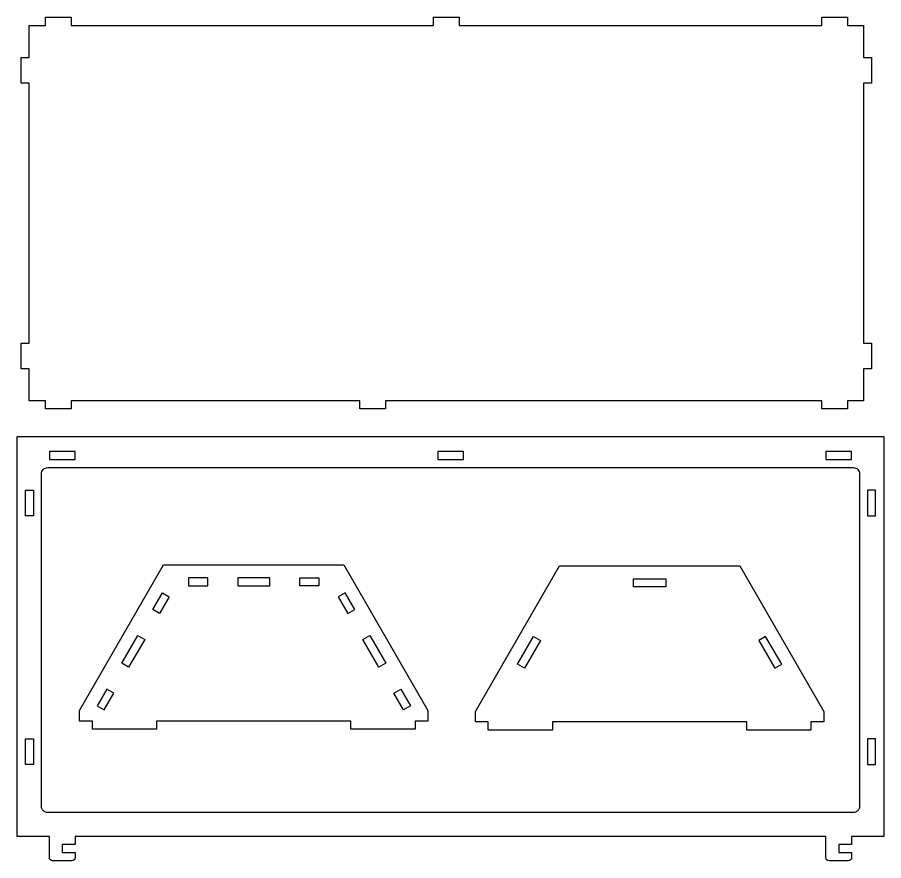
# Model space of a CAD drawing. Extents: x -77 to 93, y -55 to 56.
# Drawn here: x -77.1 to -23.1, y -54.7 to -2.1 of the extents above; entities that cross this region are included whole.
import ezdxf

# ---------------------------------------------------------------- set-up
doc = ezdxf.new("R2010")
doc.units = 0
doc.header["$MEASUREMENT"] = 0
doc.layers.add('LAYER1', color=7, linetype='CONTINUOUS')

msp = doc.modelspace()

# ---------------------------------------------------------------- linework, layer by layer
at = {"layer": 'LAYER1'}
for points in [[(-76.348, -6.197), (-76.848, -6.197), (-76.848, -4.597), (-76.348, -4.597), (-76.348, -2.597), (-75.348, -2.597), (-75.348, -2.097), (-73.748, -2.097), (-73.748, -2.597), (-51.148, -2.597), (-51.148, -2.097), (-49.548, -2.097), (-49.548, -2.597), (-26.948, -2.597), (-26.948, -2.097), (-25.348, -2.097), (-25.348, -2.597), (-24.348, -2.597), (-24.348, -4.597), (-23.848, -4.597), (-23.848, -6.197), (-24.348, -6.197), (-24.348, -22.4), (-23.848, -22.4), (-23.848, -24), (-24.348, -24), (-24.348, -26), (-25.348, -26), (-25.348, -26.5), (-26.948, -26.5), (-26.948, -26), (-54.148, -26), (-54.148, -26.5), (-55.748, -26.5), (-55.748, -26), (-73.748, -26), (-73.748, -26.5), (-75.348, -26.5), (-75.348, -26), (-76.348, -26), (-76.348, -24), (-76.848, -24), (-76.848, -22.4), (-76.348, -22.4)], [(-75.096, -29.157), (-75.096, -29.657), (-73.496, -29.657), (-73.496, -29.157)], [(-50.896, -29.157), (-50.896, -29.657), (-49.296, -29.657), (-49.296, -29.157)], [(-26.696, -29.157), (-26.696, -29.657), (-25.096, -29.657), (-25.096, -29.157)], [(-76.596, -31.557), (-76.096, -31.557), (-76.096, -33.157), (-76.596, -33.157)], [(-23.596, -31.557), (-24.096, -31.557), (-24.096, -33.157), (-23.596, -33.157)], [(-56.303, -46.452), (-56.303, -45.952), (-68.415, -45.952), (-68.415, -46.452), (-72.415, -46.452), (-72.415, -45.952), (-73.215, -45.952), (-73.215, -45.302), (-67.975, -36.225), (-56.744, -36.225), (-51.503, -45.302), (-51.503, -45.952), (-52.303, -45.952), (-52.303, -46.452)], [(-31.627, -46.513), (-31.627, -46.013), (-43.739, -46.013), (-43.739, -46.513), (-47.739, -46.513), (-47.739, -46.013), (-48.539, -46.013), (-48.539, -45.363), (-43.299, -36.286), (-32.067, -36.286), (-26.827, -45.363), (-26.827, -46.013), (-27.627, -46.013), (-27.627, -46.513)], [(-65.224, -37.025), (-66.424, -37.025), (-66.424, -37.525), (-65.224, -37.525)], [(-61.359, -37.025), (-63.359, -37.025), (-63.359, -37.525), (-61.359, -37.525)], [(-59.494, -37.025), (-58.294, -37.025), (-58.294, -37.525), (-59.494, -37.525)], [(-38.683, -37.086), (-36.683, -37.086), (-36.683, -37.586), (-38.683, -37.586)], [(-68.657, -39.007), (-68.057, -37.968), (-67.624, -38.218), (-68.224, -39.257)], [(-56.061, -39.007), (-56.661, -37.968), (-57.094, -38.218), (-56.494, -39.257)], [(-70.59, -42.354), (-69.59, -40.622), (-69.157, -40.872), (-70.157, -42.604)], [(-55.129, -40.622), (-54.129, -42.354), (-54.562, -42.604), (-55.562, -40.872)], [(-45.914, -42.415), (-44.914, -40.683), (-44.481, -40.933), (-45.481, -42.665)], [(-29.452, -42.415), (-30.452, -40.683), (-30.885, -40.933), (-29.885, -42.665)], [(-71.523, -43.97), (-72.123, -45.009), (-71.69, -45.259), (-71.09, -44.22)], [(-53.196, -43.97), (-52.596, -45.009), (-53.029, -45.259), (-53.629, -44.22)], [(-76.596, -47.057), (-76.096, -47.057), (-76.096, -48.657), (-76.596, -48.657)], [(-23.596, -47.057), (-24.096, -47.057), (-24.096, -48.657), (-23.596, -48.657)]]:
    msp.add_lwpolyline(points, close=True, dxfattribs=at)
for points in [[(-23.096, -28.212), (-23.096, -53.157), (-25.096, -53.157), (-25.096, -53.657), (-25.896, -53.657), (-25.896, -54.157), (-25.096, -54.157), (-25.096, -54.457, -0.414214), (-25.296, -54.657), (-26.496, -54.657, -0.414214), (-26.696, -54.457), (-26.696, -53.157), (-73.496, -53.157), (-73.496, -53.657), (-74.296, -53.657), (-74.296, -54.157), (-73.496, -54.157), (-73.496, -54.457, -0.414214), (-73.696, -54.657), (-74.896, -54.657, -0.414214), (-75.096, -54.457), (-75.096, -53.157), (-77.096, -53.157), (-77.096, -28.212)], [(-24.996, -51.657), (-75.196, -51.657, -0.414214), (-75.596, -51.257), (-75.596, -30.557, -0.414214), (-75.196, -30.157), (-24.996, -30.157, -0.414214), (-24.596, -30.557), (-24.596, -51.257, -0.414214)]]:
    msp.add_lwpolyline(points, format="xyb", close=True, dxfattribs=at)

doc.saveas('drawing.dxf')
